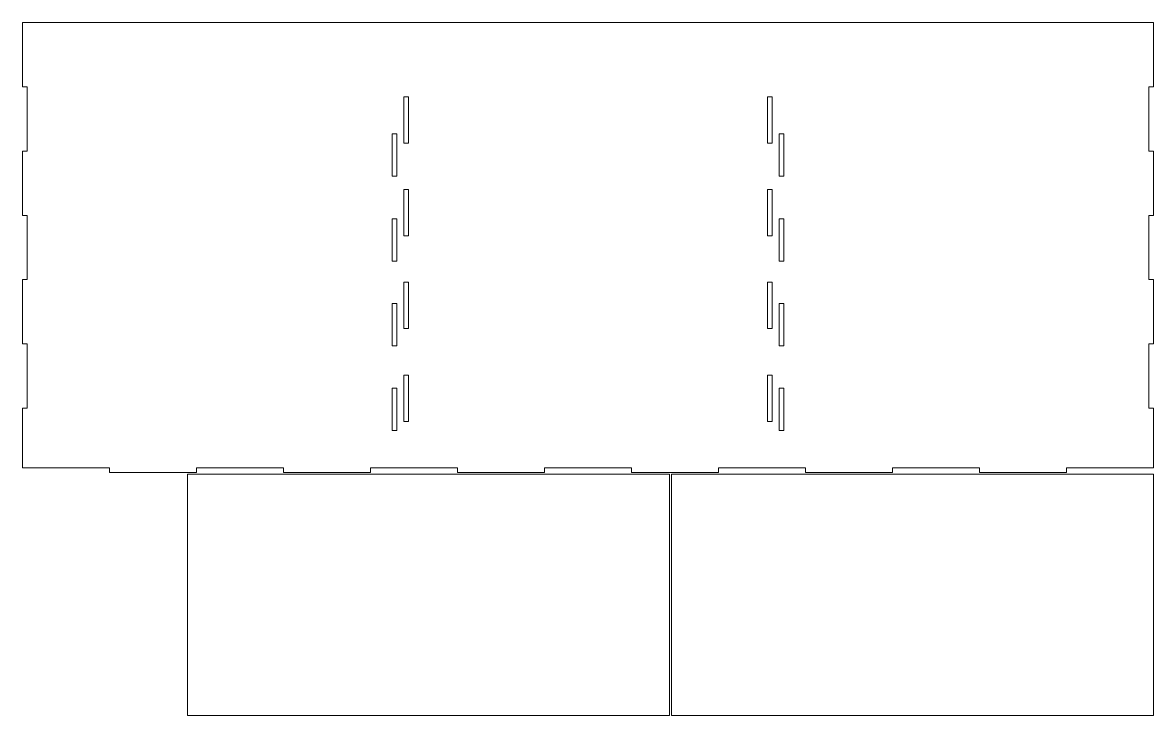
# Model space of a CAD drawing. Header units: inches. Extents: x 0.1 to 30.6, y -18.8 to -0.1.
import ezdxf

# ---------------------------------------------------------------- set-up
doc = ezdxf.new("R2010")
doc.units = ezdxf.units.IN
doc.header["$MEASUREMENT"] = 0
doc.layers.add('Layer 1', color=7, linetype='Continuous')

# ---------------------------------------------------------------- blocks, each defined once
blk = doc.blocks.new('block 2')
at = {"layer": 'Layer 1', "lineweight": 0}
blk.add_lwpolyline([(30.458, -1.811), (30.583, -1.811), (30.583, -0.079), (0.083, -0.079), (0.083, -1.811), (0.208, -1.811), (0.208, -3.544), (0.083, -3.544), (0.083, -5.276), (0.208, -5.276), (0.208, -7.008), (0.083, -7.008), (0.083, -8.74), (0.208, -8.74), (0.208, -10.472), (0.083, -10.472), (0.083, -12.079), (2.429, -12.079), (2.429, -12.204), (4.775, -12.204), (4.775, -12.079), (7.122, -12.079), (7.122, -12.204), (9.468, -12.204), (9.468, -12.079), (11.814, -12.079), (11.814, -12.204), (14.159, -12.204), (14.159, -12.079), (16.507, -12.079), (16.507, -12.204), (18.852, -12.204), (18.852, -12.079), (21.198, -12.079), (21.198, -12.204), (23.544, -12.204), (23.544, -12.079), (25.891, -12.079), (25.891, -12.204), (28.237, -12.204), (28.237, -12.079), (30.583, -12.079), (30.583, -10.472), (30.458, -10.472), (30.458, -8.74), (30.583, -8.74), (30.583, -7.008), (30.458, -7.008), (30.458, -5.276), (30.583, -5.276), (30.583, -3.544), (30.458, -3.544), (30.458, -1.811)], dxfattribs=at)
blk = doc.blocks.new('block 3')
at = {"layer": 'Layer 1', "lineweight": 0}
blk.add_lwpolyline([(20.301, -2.079), (20.301, -3.329), (20.176, -3.329), (20.176, -2.079), (20.301, -2.079)], dxfattribs=at)
blk = doc.blocks.new('block 4')
at = {"layer": 'Layer 1', "lineweight": 0}
blk.add_lwpolyline([(20.614, -5.365), (20.614, -6.508), (20.489, -6.508), (20.489, -5.365), (20.614, -5.365)], dxfattribs=at)
blk = doc.blocks.new('block 5')
at = {"layer": 'Layer 1', "lineweight": 0}
blk.add_lwpolyline([(20.614, -7.651), (20.614, -8.794), (20.489, -8.794), (20.489, -7.651), (20.614, -7.651)], dxfattribs=at)
blk = doc.blocks.new('block 6')
at = {"layer": 'Layer 1', "lineweight": 0}
blk.add_lwpolyline([(20.614, -9.936), (20.614, -11.079), (20.489, -11.079), (20.489, -9.936), (20.614, -9.936)], dxfattribs=at)
blk = doc.blocks.new('block 7')
at = {"layer": 'Layer 1', "lineweight": 0}
blk.add_lwpolyline([(10.489, -7.079), (10.489, -8.329), (10.364, -8.329), (10.364, -7.079), (10.489, -7.079)], dxfattribs=at)
blk = doc.blocks.new('block 8')
at = {"layer": 'Layer 1', "lineweight": 0}
blk.add_lwpolyline([(10.489, -4.579), (10.489, -5.829), (10.364, -5.829), (10.364, -4.579), (10.489, -4.579)], dxfattribs=at)
blk = doc.blocks.new('block 9')
at = {"layer": 'Layer 1', "lineweight": 0}
blk.add_lwpolyline([(10.176, -3.079), (10.176, -4.222), (10.051, -4.222), (10.051, -3.079), (10.176, -3.079)], dxfattribs=at)
blk = doc.blocks.new('block 10')
at = {"layer": 'Layer 1', "lineweight": 0}
blk.add_lwpolyline([(10.489, -9.579), (10.489, -10.829), (10.364, -10.829), (10.364, -9.579), (10.489, -9.579)], dxfattribs=at)
blk = doc.blocks.new('block 11')
at = {"layer": 'Layer 1', "lineweight": 0}
blk.add_lwpolyline([(10.176, -9.936), (10.176, -11.079), (10.051, -11.079), (10.051, -9.936), (10.176, -9.936)], dxfattribs=at)
blk = doc.blocks.new('block 12')
at = {"layer": 'Layer 1', "lineweight": 0}
blk.add_lwpolyline([(10.176, -7.651), (10.176, -8.794), (10.051, -8.794), (10.051, -7.651), (10.176, -7.651)], dxfattribs=at)
blk = doc.blocks.new('block 13')
at = {"layer": 'Layer 1', "lineweight": 0}
blk.add_lwpolyline([(10.176, -5.365), (10.176, -6.508), (10.051, -6.508), (10.051, -5.365), (10.176, -5.365)], dxfattribs=at)
blk = doc.blocks.new('block 14')
at = {"layer": 'Layer 1', "lineweight": 0}
blk.add_lwpolyline([(10.489, -2.079), (10.489, -3.329), (10.364, -3.329), (10.364, -2.079), (10.489, -2.079)], dxfattribs=at)
blk = doc.blocks.new('block 15')
at = {"layer": 'Layer 1', "lineweight": 0}
blk.add_lwpolyline([(20.301, -9.579), (20.301, -10.829), (20.176, -10.829), (20.176, -9.579), (20.301, -9.579)], dxfattribs=at)
blk = doc.blocks.new('block 16')
at = {"layer": 'Layer 1', "lineweight": 0}
blk.add_lwpolyline([(20.614, -3.079), (20.614, -4.222), (20.489, -4.222), (20.489, -3.079), (20.614, -3.079)], dxfattribs=at)
blk = doc.blocks.new('block 17')
at = {"layer": 'Layer 1', "lineweight": 0}
blk.add_lwpolyline([(20.301, -4.579), (20.301, -5.829), (20.176, -5.829), (20.176, -4.579), (20.301, -4.579)], dxfattribs=at)
blk = doc.blocks.new('block 18')
at = {"layer": 'Layer 1', "lineweight": 0}
blk.add_lwpolyline([(20.301, -7.079), (20.301, -8.329), (20.176, -8.329), (20.176, -7.079), (20.301, -7.079)], dxfattribs=at)
blk = doc.blocks.new('block 19')
at = {"layer": 'Layer 1', "lineweight": 0}
blk.add_lwpolyline([(30.583, -12.254), (30.583, -18.754), (17.583, -18.754), (17.583, -12.254), (30.583, -12.254)], dxfattribs=at)
blk = doc.blocks.new('block 20')
at = {"layer": 'Layer 1', "lineweight": 0}
blk.add_lwpolyline([(17.533, -12.254), (17.533, -18.754), (4.533, -18.754), (4.533, -12.254), (17.533, -12.254)], dxfattribs=at)

msp = doc.modelspace()

# ---------------------------------------------------------------- block references
at = {"layer": 'Layer 1'}
for name in ['block 2', 'block 14', 'block 3', 'block 9', 'block 16', 'block 8', 'block 17', 'block 13', 'block 4', 'block 7', 'block 18', 'block 12', 'block 5', 'block 10', 'block 15', 'block 11', 'block 6', 'block 20', 'block 19']:
    msp.add_blockref(name, (0, 0), dxfattribs=at)

doc.saveas('drawing.dxf')
